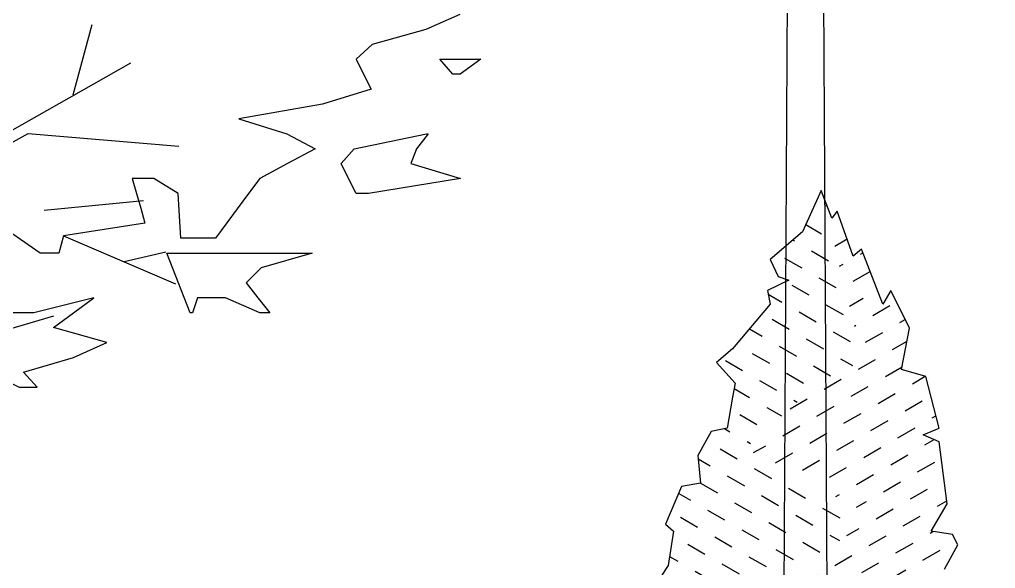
# Model space of a CAD drawing. Extents: x -1568 to -728, y -1287 to -990.
# Drawn here: x -1442.72 to -1430.16, y -1089.33 to -1082.27 of the extents above; entities that cross this region are included whole.
import ezdxf

# ---------------------------------------------------------------- set-up
doc = ezdxf.new("R2010")
doc.units = 0
doc.header["$LTSCALE"] = 5
doc.layers.get('0').update_dxf_attribs({"linetype": 'CONTINUOUS'})
for name, color, linetype in [('LH', 94, 'CONTINUOUS'), ('乔木', 3, 'CONTINUOUS'), ('灯杆', 4, 'CONTINUOUS')]:
    doc.layers.add(name, color=color, linetype=linetype)
doc.layers.add('标注', color=4, linetype='CONTINUOUS', lineweight=15)

# ---------------------------------------------------------------- blocks, each defined once
blk = doc.blocks.new('A$C3E764F27')
at = {"color": 0}
for p, q in [((3.5385, 3.1308), (3.443, 3.0891)), ((2.4555, 2.9059), (2.5093, 3.1031)), ((3.443, 3.0891), (3.2927, 3.0473)), ((3.2927, 3.0473), (3.2482, 3.0056)), ((2.2044, 2.7623), (2.6168, 2.9955)), ((3.2482, 3.0056), (3.2691, 2.9639)), ((3.2691, 2.9639), (3.29, 2.9221)), ((3.29, 2.9221), (3.1544, 2.8804)), ((3.1544, 2.8804), (2.9196, 2.8387)), ((2.9196, 2.8387), (3.0542, 2.7969)), ((2.0879, 2.6638), (2.3299, 2.7981)), ((2.3299, 2.7981), (2.7513, 2.7623)), ((3.0542, 2.7969), (3.1336, 2.7552)), ((3.1336, 2.7552), (3.056, 2.7135)), ((3.056, 2.7135), (2.9784, 2.6717)), ((2.6208, 2.6717), (2.6328, 2.63)), ((2.6818, 2.6717), (2.6208, 2.6717)), ((2.7493, 2.63), (2.6818, 2.6717)), ((2.9784, 2.6717), (2.9463, 2.63)), ((2.6328, 2.63), (2.6448, 2.5883)), ((2.7576, 2.5048), (2.7493, 2.63)), ((2.9463, 2.63), (2.8539, 2.5048)), ((2.3748, 2.583), (2.6526, 2.6098)), ((2.3635, 2.4631), (2.1819, 2.5883)), ((2.6448, 2.5883), (2.6567, 2.5465)), ((2.6567, 2.5465), (2.4285, 2.5113)), ((2.4285, 2.5113), (2.4156, 2.4631)), ((2.4285, 2.5113), (2.7422, 2.3768)), ((2.8539, 2.5048), (2.7576, 2.5048)), ((2.4156, 2.4631), (2.3635, 2.4631)), ((2.5989, 2.4394), (2.7154, 2.4664)), ((2.0967, 2.1973), (2.4015, 2.2869))]:
    blk.add_line(p, q, dxfattribs=at)
blk.add_lwpolyline([(3.4829, 3.0056), (3.5978, 3.0056), (3.5399, 2.9639), (3.5186, 2.9639), (3.4829, 3.0056)], dxfattribs=at)
for points in [[(3.283, 2.63), (3.2478, 2.63), (3.2269, 2.6717), (3.206, 2.7135), (3.243, 2.7552), (3.4448, 2.7969), (3.4496, 2.7969), (3.417, 2.7552), (3.4015, 2.7135), (3.5407, 2.6717)], [(2.7182, 2.4631), (3.1254, 2.4631), (2.9825, 2.4213), (2.9404, 2.3796), (2.9733, 2.3379), (3.0061, 2.2961), (2.9787, 2.2961), (2.8827, 2.3379), (2.8041, 2.3379), (2.7902, 2.2961), (2.7835, 2.2961)], [(2.1149, 2.3379), (2.1149, 2.2961), (2.1149, 2.2544), (2.1097, 2.2127), (2.104, 2.1709), (2.0984, 2.1292), (2.1119, 2.1292), (2.2176, 2.1292), (2.3042, 2.0875), (2.3544, 2.0875), (2.3169, 2.1292), (2.4564, 2.1709), (2.5503, 2.2127), (2.4002, 2.2544), (2.457, 2.2961), (2.5139, 2.3379), (2.3456, 2.2961), (2.2761, 2.2961), (2.2761, 2.3379), (2.2528, 2.3379), (2.2279, 2.2961), (2.2066, 2.2961), (2.1352, 2.3379)]]:
    blk.add_lwpolyline(points, close=True, dxfattribs=at)
blk = doc.blocks.new('A$C7F962729')
at = {"color": 0, "xscale": 0.6433862224851765, "yscale": 0.6433862224851765, "zscale": 0.6433862224851765}
blk.add_blockref('A$C3E764F27', (0, 0), dxfattribs=at)
blk = doc.blocks.new('双头路灯')
at = {"layer": '灯杆'}
for p, q in [((-0.314, 0), (-0.152, 28.91)), ((0.152, 28.91), (0.314, 0))]:
    blk.add_line(p, q, dxfattribs=at)

msp = doc.modelspace()

# ---------------------------------------------------------------- hatches: boundary and pattern name
at = {"layer": 'LH'}
h = msp.add_hatch(dxfattribs=at)
h.set_pattern_fill('DASH', color=256, scale=0.08, angle=330, style=0)
h.set_pattern_definition([(330, (-2117.21703, -1386.22435), (0.34697045, 0.09297045), [0.254, -0.254])])
h.paths.add_polyline_path([(-1432.40703, -1084.4747), (-1432.64859, -1085.00558), (-1433.06271, -1085.35946), (-1432.95915, -1085.58068), (-1432.82115, -1085.6249), (-1433.09721, -1085.75762), (-1433.06271, -1085.93456), (-1433.54577, -1086.50966), (-1433.75283, -1086.6866), (-1433.51127, -1086.95204), (-1433.54577, -1087.12898), (-1433.61483, -1087.52714), (-1433.82183, -1087.57142), (-1433.99439, -1087.88108), (-1433.95989, -1088.23496), (-1434.20145, -1088.27918), (-1434.40845, -1088.76584), (-1434.30495, -1088.85428), (-1434.37395, -1089.29666), (-1434.58101, -1089.60638), (-1434.30495, -1089.51788), (-1434.68451, -1090.04876), (-1434.47745, -1090.2257), (-1434.68451, -1090.53536), (-1434.71901, -1091.15468), (-1434.54651, -1091.2874), (-1434.44295, -1091.72978), (-1434.61551, -1091.68556), (-1434.47745, -1092.12794), (-1434.54651, -1092.5261), (-1434.40845, -1092.48182), (-1434.23595, -1092.83576), (-1434.37395, -1092.79148), (-1434.33945, -1093.18964), (-1434.06339, -1093.27814), (-1434.13239, -1093.80896), (-1433.82183, -1093.76474), (-1433.64933, -1093.5878), (-1433.33877, -1093.80896), (-1433.44227, -1093.98596), (-1433.13171, -1094.0744), (-1432.95915, -1093.98596), (-1432.99365, -1094.33984), (-1432.61409, -1094.60528), (-1432.47609, -1094.51678), (-1431.73446, -1093.53132), (-1433.10088, -1093.45098), (-1432.27701, -1093.2903), (-1432.71908, -1092.7681), (-1432.31719, -1092.54717), (-1432.37748, -1092.30615), (-1432.96022, -1091.8442), (-1432.25691, -1091.66344), (-1431.63045, -1090.7087), (-1433.58314, -1089.95623), (-1433.30182, -1089.7353), (-1432.07606, -1088.91182), (-1431.79474, -1088.63064), (-1433.3822, -1087.78708), (-1432.6588, -1087.14436), (-1431.87512, -1086.64224)])
h = msp.add_hatch(dxfattribs=at)
h.set_pattern_fill('DASH', color=256, scale=0.08, angle=30, style=0)
h.set_pattern_definition([(30, (-2117.21703, -1386.22435), (0.09297045, 0.34697045), [0.254, -0.254])])
h.paths.add_polyline_path([(-1431.06129, -1086.8636), (-1431.37185, -1086.7751), (-1431.26835, -1086.24422), (-1431.50985, -1085.75762), (-1431.61341, -1085.93456), (-1431.88947, -1085.22674), (-1431.99297, -1085.31524), (-1432.20003, -1084.74014), (-1432.26903, -1084.82864), (-1432.40703, -1084.4747), (-1431.87512, -1086.64224), (-1432.6588, -1087.14436), (-1433.3822, -1087.78708), (-1431.79474, -1088.63064), (-1432.07606, -1088.91182), (-1433.30182, -1089.7353), (-1433.58314, -1089.95623), (-1431.63045, -1090.7087), (-1432.25691, -1091.66344), (-1432.96022, -1091.8442), (-1432.37748, -1092.30615), (-1432.31719, -1092.54717), (-1432.71908, -1092.7681), (-1432.27701, -1093.2903), (-1433.10088, -1093.45098), (-1431.73446, -1093.53132), (-1432.47609, -1094.51678), (-1432.23453, -1094.60528), (-1431.75141, -1094.38406), (-1431.54435, -1094.47256), (-1431.50985, -1094.33984), (-1430.95779, -1093.89746), (-1431.06129, -1093.63202), (-1430.81973, -1093.27814), (-1430.44017, -1093.1012), (-1430.40567, -1092.74726), (-1430.71623, -1092.57032), (-1430.26761, -1092.30488), (-1430.19861, -1091.951), (-1430.40567, -1091.46434), (-1430.16411, -1090.57958), (-1430.64723, -1089.78332), (-1430.81973, -1089.78332), (-1430.54367, -1089.51788), (-1430.81973, -1089.34094), (-1430.64723, -1089.03128), (-1430.71623, -1088.89856), (-1430.99229, -1088.85428), (-1430.78523, -1088.5004), (-1430.88873, -1087.70408), (-1431.09579, -1087.61564), (-1430.88873, -1087.52714)])

# ---------------------------------------------------------------- linework, layer by layer
msp.add_lwpolyline([(-1430.81973, -1089.34094), (-1430.64723, -1089.03128), (-1430.71623, -1088.89856), (-1430.99229, -1088.85428), (-1430.78523, -1088.5004), (-1430.88873, -1087.70408), (-1431.09579, -1087.61564), (-1430.88873, -1087.52714), (-1431.06129, -1086.8636), (-1431.37185, -1086.7751), (-1431.26835, -1086.24422), (-1431.50985, -1085.75762), (-1431.61341, -1085.93456), (-1431.88947, -1085.22674), (-1431.99297, -1085.31524), (-1432.20003, -1084.74014), (-1432.26903, -1084.82864), (-1432.40703, -1084.4747), (-1432.64859, -1085.00558), (-1433.06271, -1085.35946), (-1432.95915, -1085.58068), (-1432.82115, -1085.6249), (-1433.09721, -1085.75762), (-1433.06271, -1085.93456), (-1433.54577, -1086.50966), (-1433.75283, -1086.6866), (-1433.51127, -1086.95204), (-1433.54577, -1087.12898), (-1433.61483, -1087.52714), (-1433.82183, -1087.57142), (-1433.99439, -1087.88108), (-1433.95989, -1088.23496), (-1434.20145, -1088.27918), (-1434.40845, -1088.76584), (-1434.30495, -1088.85428), (-1434.37395, -1089.29666), (-1434.58101, -1089.60638)], dxfattribs=at)

# ---------------------------------------------------------------- block references
at = {"layer": '乔木', "color": 72, "xscale": 7.138745764270425, "yscale": 7.138745764270425, "zscale": 7.138745764269561}
msp.add_blockref('A$C7F962729', (-1453.30737, -1096.59021), dxfattribs=at)
at = {"layer": '标注', "xscale": -1}
msp.add_blockref('双头路灯', (-1432.60847, -1095.95174), dxfattribs=at)

doc.saveas('drawing.dxf')
